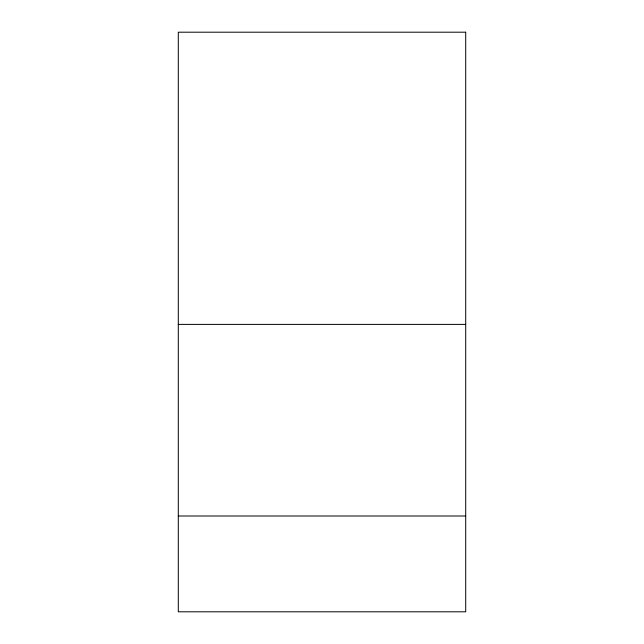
<?xml version="1.0" encoding="UTF-8"?>
<svg xmlns="http://www.w3.org/2000/svg" width="644" height="644" viewBox="0 0 644 644"><rect width="100%" height="100%" fill="white"/><g stroke="black" fill="none" stroke-linecap="round" stroke-linejoin="round"><path stroke-width="0.97" d="M178.299 324.399L465.701 324.399M178.299 515.997L465.701 515.997M465.701 32.2L178.299 32.2L178.299 611.8L465.701 611.8L465.701 32.2"/></g></svg>
